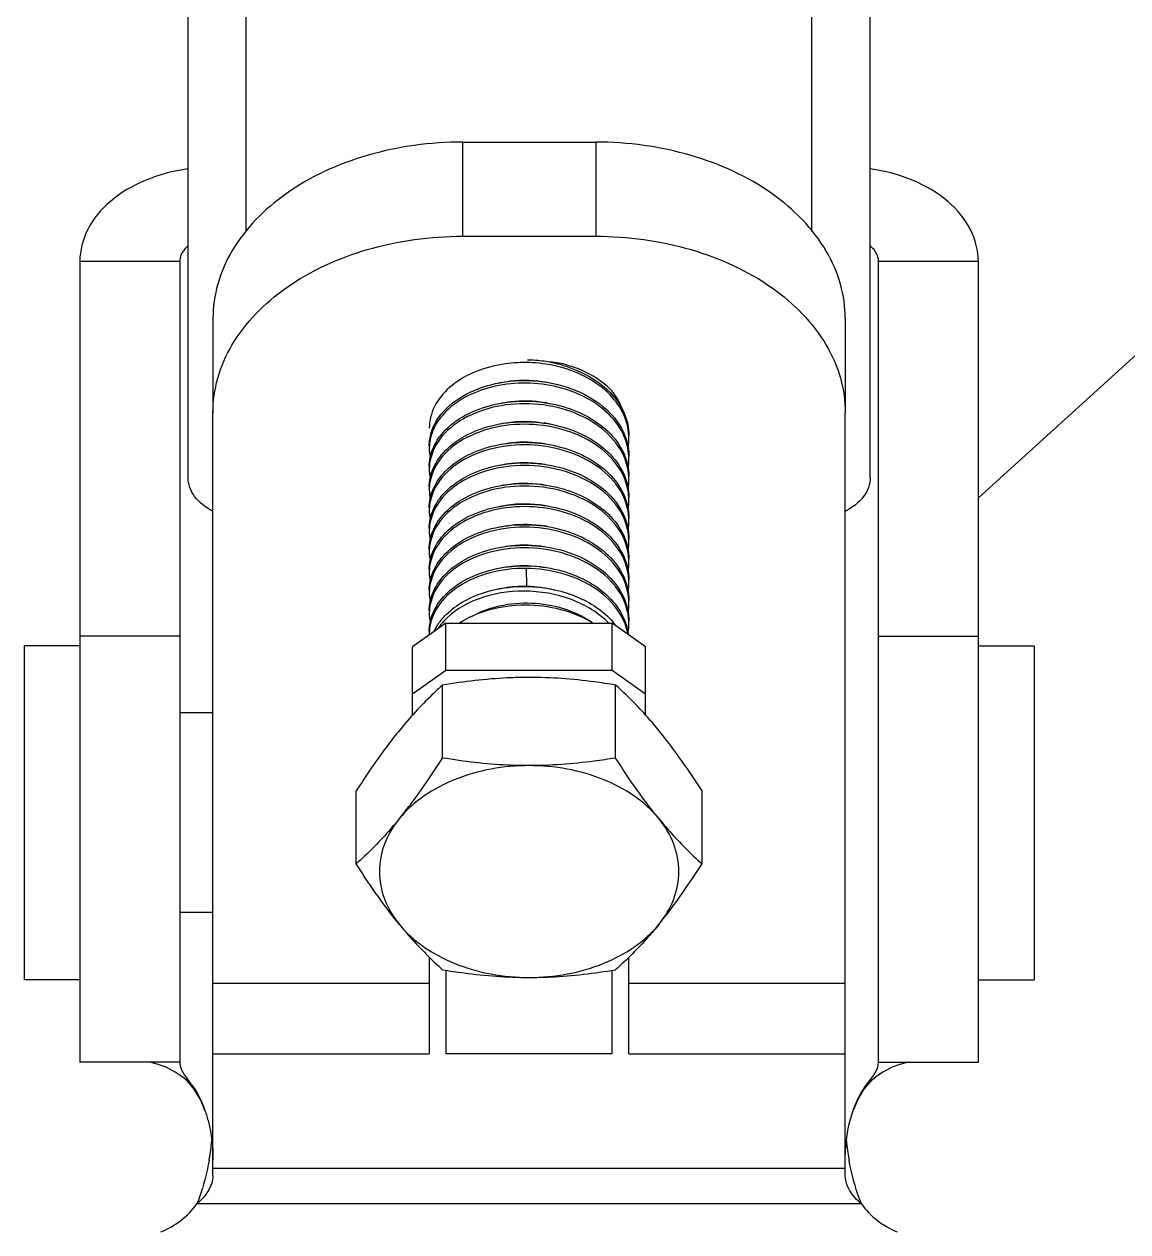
# Model space of a CAD drawing. Extents: x 1031190 to 1725648, y 733081 to 1571294.
# Drawn here: x 1136659 to 1137250, y 1228473 to 1229119 of the extents above; entities that cross this region are included whole.
import ezdxf

# ---------------------------------------------------------------- set-up
doc = ezdxf.new("R2010")
doc.units = 0
doc.header["$LTSCALE"] = 1000
doc.header["$MEASUREMENT"] = 0
doc.layers.add('W_DIM', color=4, linetype='Continuous')
doc.styles.get("Standard").update_dxf_attribs({"font": 'gbenor.shx', "bigfont": 'gbcbig.shx'})
doc.dimstyles.get("Standard").update_dxf_attribs({"dimtxt": 0.18, "dimasz": 0.18, "dimexe": 0.18, "dimexo": 0.0625, "dimgap": 0.09, "dimtad": 0, "dimtih": 1, "dimtoh": 1, "dimdec": 4, "dimzin": 0, "dimdsep": 46, "dimtxsty": 'Standard', "dimcen": 0.09, "dimadec": 0, "dimazin": 0, "dimtfac": 1, "dimtdec": 4, "dimtofl": 0, "dimtmove": 0, "dimatfit": 3, "dimfxl": 0, "dimtolj": 1, "dimtzin": 0, "dimarcsym": 0})

msp = doc.modelspace()

# ---------------------------------------------------------------- linework, layer by layer
at = {"linetype": 'Continuous'}
for p, q in [((1136747.08, 1228876.37), (1136747.08, 1231673.03)), ((1137111.87, 1228876.37), (1137111.87, 1231673.03)), ((1136778.22, 1229007.89), (1136778.22, 1231363.54)), ((1137080.73, 1229007.89), (1137080.73, 1231363.54)), ((1136893.89, 1229055.67), (1136893.89, 1229005.34)), ((1136893.89, 1229055.67), (1136965.07, 1229055.67)), ((1136965.07, 1229055.67), (1136965.07, 1229005.34)), ((1136893.89, 1229005.34), (1136965.07, 1229005.34)), ((1136689.24, 1228991.87), (1136689.24, 1228563.6)), ((1136742.63, 1228991.87), (1136689.24, 1228991.87)), ((1136742.63, 1228991.87), (1136742.63, 1228563.6)), ((1137116.32, 1228563.6), (1137116.32, 1228991.87)), ((1137169.71, 1228991.87), (1137116.32, 1228991.87)), ((1137169.71, 1228563.6), (1137169.71, 1228991.87)), ((1136760.42, 1228961.3), (1136760.42, 1228910.97)), ((1137098.53, 1228961.3), (1137098.53, 1228910.97)), ((1136972.72, 1228921.87), (1136972.79, 1228921.8)), ((1136760.42, 1228502.97), (1136760.42, 1228910.97)), ((1137098.53, 1228502.97), (1137098.53, 1228910.97)), ((1136927.9, 1228827.7), (1136928.15, 1228818.27)), ((1136928.15, 1228818.27), (1136928.15, 1228818.06)), ((1136884.99, 1228798.43), (1136867.19, 1228785.85)), ((1136884.99, 1228773.26), (1136884.99, 1228798.43)), ((1136884.99, 1228798.43), (1136973.96, 1228798.43)), ((1136973.96, 1228773.26), (1136973.96, 1228798.43)), ((1136991.76, 1228785.85), (1136973.96, 1228798.43)), ((1136742.63, 1228791.43), (1136689.24, 1228791.43)), ((1137116.32, 1228791.43), (1137169.71, 1228791.43)), ((1136689.24, 1228786.37), (1136659.45, 1228786.37)), ((1136867.19, 1228749.3), (1136867.19, 1228785.85)), ((1136991.76, 1228749.3), (1136991.76, 1228785.85)), ((1137169.71, 1228786.37), (1137199.5, 1228786.37)), ((1136867.19, 1228760.68), (1136884.99, 1228773.26)), ((1136884.99, 1228773.26), (1136973.96, 1228773.26)), ((1136973.96, 1228773.26), (1136991.76, 1228760.68)), ((1136883.24, 1228726.31), (1136883.24, 1228765.33)), ((1136975.71, 1228726.31), (1136975.71, 1228765.33)), ((1136760.42, 1228750.44), (1136742.63, 1228750.44)), ((1136837.01, 1228669.69), (1136837.01, 1228708.7)), ((1137021.94, 1228669.69), (1137021.94, 1228708.7)), ((1136760.42, 1228643.67), (1136742.63, 1228643.67)), ((1136876.09, 1228619.8), (1136876.09, 1228568.04)), ((1136982.86, 1228568.05), (1136982.86, 1228619.8)), ((1136689.24, 1228607.74), (1136659.45, 1228607.74)), ((1136884.99, 1228612.8), (1136884.99, 1228568.07)), ((1136973.96, 1228568.07), (1136973.96, 1228612.81)), ((1137169.71, 1228607.74), (1137199.5, 1228607.74)), ((1136760.42, 1228605.83), (1136876.09, 1228605.83)), ((1136982.86, 1228605.83), (1137098.53, 1228605.83)), ((1136742.63, 1228563.6), (1136689.24, 1228563.6)), ((1136760.42, 1228568.05), (1136876.09, 1228568.05)), ((1136973.96, 1228568.07), (1136884.99, 1228568.07)), ((1136982.86, 1228568.05), (1137098.53, 1228568.05)), ((1137116.32, 1228563.6), (1137169.71, 1228563.6)), ((1136748.31, 1228552.6), (1136744.29, 1228555.65)), ((1137110.65, 1228552.6), (1137114.66, 1228555.65)), ((1137098.53, 1228506.73), (1136760.42, 1228506.73)), ((1137107.14, 1228487.85), (1136751.81, 1228487.85))]:
    msp.add_line(p, q, dxfattribs=at)
for p, q in [((1136659.45, 1228786.37), (1136659.45, 1228607.74)), ((1137199.5, 1228786.37), (1137199.5, 1228607.74))]:
    msp.add_line(p, q)
for points in [[(1136744.29, 1228555.65), (1136740.27, 1228558.38), (1136735.39, 1228560.92), (1136731.18, 1228562.5), (1136728.01, 1228563.3), (1136726.11, 1228563.57), (1136725.64, 1228563.6)], [(1137133.31, 1228563.6), (1137132.84, 1228563.57), (1137130.95, 1228563.3), (1137127.77, 1228562.5), (1137123.56, 1228560.92), (1137118.68, 1228558.38), (1137114.66, 1228555.65)], [(1136756.15, 1228537.85), (1136753.87, 1228543.33), (1136750.38, 1228549.23), (1136746.75, 1228553.5), (1136744.3, 1228555.64)], [(1137114.65, 1228555.64), (1137112.16, 1228553.46), (1137108.54, 1228549.19), (1137105.07, 1228543.31), (1137102.8, 1228537.85)]]:
    msp.add_lwpolyline(points, dxfattribs=at)
for centre, radius, start, end in [((1136926.82, 1228865.11), 72.69, 94.12569, 99.40267), ((1136927, 1228862.65), 75.15, 88.10633, 94.13058), ((1136927, 1228863.86), 75.31, 88.0532, 88.71813), ((1136927, 1228862.38), 75.43, 87.99871, 88.11338), ((1136927.01, 1228863.85), 75.33, 81.1719, 88.06144), ((1136927.07, 1228863.11), 74.69, 77.29929, 88.02789), ((1136927.47, 1228866.67), 72.47, 74.33037, 81.18694), ((1136933.25, 1228865.66), 72.8, 78.61656, 85.81395), ((1136928.11, 1228869.11), 69.95, 74.0044, 74.29492), ((1136927.22, 1228855.26), 62.1, 79.01309, 80.00675), ((1136927.24, 1228844.36), 61.99, 77.8843, 80.31948), ((1136953.69, 1228897.26), 29.17, 0.00154, 2.66813), ((1136900.33, 1228891.76), 24.24, 176.79498, 179.99776), ((1136900.68, 1228891.78), 24.59, 180.04808, 191.33884), ((1136953.37, 1228897.28), 29.49, 350.57514, 359.97128), ((1136953.37, 1228886.27), 29.49, 350.5247, 359.97091), ((1136953.69, 1228886.25), 29.17, 0.00154, 2.66775), ((1136900.33, 1228880.75), 24.24, 176.79547, 179.99775), ((1136900.69, 1228880.77), 24.6, 180.0489, 191.4175), ((1136953.37, 1228875.26), 29.49, 350.47779, 359.97076), ((1136953.69, 1228875.24), 29.17, 0.00154, 2.66767), ((1136900.33, 1228869.74), 24.24, 176.795, 179.99774), ((1136900.72, 1228869.76), 24.62, 180.05231, 192.14934), ((1136953.69, 1228864.23), 29.17, 0.00154, 2.66804), ((1136900.33, 1228858.73), 24.24, 176.79543, 179.99775), ((1136900.69, 1228858.75), 24.6, 180.04853, 191.38358), ((1136953.37, 1228864.25), 29.49, 350.55933, 359.97117), ((1136953.37, 1228853.24), 29.49, 350.51432, 359.97082), ((1136953.69, 1228853.22), 29.17, 0.00154, 2.6677), ((1136900.33, 1228847.72), 24.24, 176.79542, 179.99774), ((1136900.69, 1228847.74), 24.6, 180.04877, 191.40188), ((1136927.21, 1228789.16), 62.13, 78.78771, 80.256), ((1136953.37, 1228842.23), 29.49, 350.55499, 359.97114), ((1136953.69, 1228842.21), 29.17, 0.00153, 2.66784), ((1136900.33, 1228836.71), 24.24, 176.7949, 179.99774), ((1136900.68, 1228836.73), 24.59, 180.04815, 191.34656), ((1136900.33, 1228825.7), 24.24, 176.7955, 179.99775), ((1136953.36, 1228831.22), 29.5, 350.3354, 359.96948), ((1136953.69, 1228831.2), 29.17, 0.00154, 2.66796), ((1136900.69, 1228825.72), 24.6, 180.04847, 191.36983), ((1136953.37, 1228820.21), 29.49, 350.49826, 359.97077), ((1136953.69, 1228820.19), 29.17, 0.00154, 2.66766), ((1136900.33, 1228814.69), 24.24, 176.79531, 179.99774), ((1136900.69, 1228814.71), 24.6, 180.0486, 191.38893), ((1136927, 1228755.04), 63.25, 88.96287, 89.19864), ((1136927, 1228742.8), 75.27, 89.13991, 89.31671), ((1136953.37, 1228809.2), 29.49, 350.57751, 359.9713), ((1136953.69, 1228809.18), 29.17, 0.00153, 2.66808), ((1136900.33, 1228803.68), 24.24, 176.79481, 179.99775), ((1136900.68, 1228803.7), 24.59, 180.04798, 191.3296), ((1136944.02, 1228772.75), 40.12, 37.51951, 40.62392), ((1136953.37, 1228798.19), 29.49, 350.53849, 359.97102), ((1136953.69, 1228798.17), 29.17, 0.00154, 2.66785), ((1136900.33, 1228792.67), 24.24, 176.79416, 179.99777), ((1136900.27, 1228792.67), 24.18, 180.00024, 181.15233), ((1136771.76, 1228574.42), 31.91, 213.78825, 214.18873), ((1137087.19, 1228574.42), 31.91, 325.81127, 326.21175), ((1136626.17, 1228535.03), 134.32, 350.02794, 354.2434), ((1137232.77, 1228535.02), 134.31, 185.75095, 189.97214), ((1136624.69, 1228535.25), 135.82, 349.72994, 350.04434), ((1137234.26, 1228535.25), 135.82, 189.95566, 190.27006), ((1136715.94, 1228514.16), 44.49, 292.02431, 323.74846), ((1137143.02, 1228514.16), 44.49, 216.25154, 247.97569)]:
    msp.add_arc(centre, radius, start, end, dxfattribs=at)
for points, knots in [([(1136893.89, 1229055.67), (1136876.69, 1229055.67), (1136843.33, 1229051.15), (1136799.64, 1229031.51), (1136773.01, 1229004.86), (1136762.22, 1228980.18), (1136760.42, 1228967.5), (1136760.42, 1228961.3)], [0, 0, 0, 0, 0.287429, 0.554303, 0.789052, 0.896403, 1, 1, 1, 1]), ([(1137098.53, 1228961.3), (1137098.53, 1228967.5), (1137096.73, 1228980.18), (1137085.94, 1229004.86), (1137059.31, 1229031.51), (1137015.62, 1229051.15), (1136982.26, 1229055.67), (1136965.07, 1229055.67)], [0, 0, 0, 0, 0.103597, 0.210948, 0.445697, 0.712571, 1, 1, 1, 1]), ([(1136747.05, 1229041.3), (1136739.22, 1229040.24), (1136724.38, 1229036.4), (1136705.46, 1229025.39), (1136692.49, 1229010.14), (1136689.24, 1228997.72), (1136689.24, 1228991.87)], [0, 0, 0, 0, 0.287892, 0.552013, 0.786654, 1, 1, 1, 1]), ([(1137169.71, 1228991.87), (1137169.71, 1228997.72), (1137166.46, 1229010.14), (1137153.49, 1229025.39), (1137134.57, 1229036.4), (1137119.73, 1229040.24), (1137111.9, 1229041.3)], [0, 0, 0, 0, 0.213346, 0.447987, 0.712108, 1, 1, 1, 1]), ([(1136760.42, 1228910.97), (1136760.42, 1228917.17), (1136762.22, 1228929.85), (1136773.01, 1228954.53), (1136799.64, 1228981.18), (1136843.33, 1229000.82), (1136876.69, 1229005.34), (1136893.89, 1229005.34)], [0, 0, 0, 0, 0.103597, 0.210948, 0.445697, 0.712571, 1, 1, 1, 1]), ([(1136965.07, 1229005.34), (1136982.26, 1229005.34), (1137015.62, 1229000.82), (1137059.31, 1228981.18), (1137085.94, 1228954.53), (1137096.73, 1228929.85), (1137098.53, 1228917.17), (1137098.53, 1228910.97)], [0, 0, 0, 0, 0.287429, 0.554303, 0.789052, 0.896403, 1, 1, 1, 1]), ([(1136746.99, 1229000.12), (1136746.31, 1228999.57), (1136744.02, 1228997.39), (1136742.63, 1228994.17), (1136742.63, 1228991.87)], [0, 0, 0, 0, 0.274002, 1, 1, 1, 1]), ([(1137116.32, 1228991.87), (1137116.32, 1228992.62), (1137115.92, 1228995.8), (1137113.84, 1228998.59), (1137111.96, 1229000.12)], [0, 0, 0, 0, 0.236834, 1, 1, 1, 1]), ([(1136914.94, 1228936.82), (1136909.6, 1228935.94), (1136899.55, 1228933.08), (1136886.84, 1228925.39), (1136878.23, 1228915.03), (1136876.09, 1228906.69), (1136876.09, 1228902.77)], [0, 0, 0, 0, 0.291651, 0.555731, 0.788679, 1, 1, 1, 1]), ([(1136947.38, 1228936.35), (1136949.87, 1228935.64), (1136959.11, 1228932.43), (1136967.71, 1228927.04), (1136972.72, 1228921.87)], [0, 0, 0, 0, 0.264817, 1, 1, 1, 1]), ([(1136973.67, 1228922.71), (1136972.06, 1228924.39), (1136964.52, 1228931), (1136955.04, 1228935.14), (1136947.62, 1228937.03)], [0, 0, 0, 0, 0.23319, 1, 1, 1, 1]), ([(1136982.83, 1228898.62), (1136982.63, 1228902.85), (1136980.21, 1228911.64), (1136971.49, 1228922.77), (1136958.82, 1228931.3), (1136948.8, 1228934.77), (1136943.49, 1228935.98)], [0, 0, 0, 0, 0.219273, 0.456424, 0.717944, 1, 1, 1, 1]), ([(1136876.09, 1228893.13), (1136876.09, 1228895.5), (1136876.81, 1228900.35), (1136881.16, 1228909.8), (1136891.89, 1228919.86), (1136909.37, 1228927.01), (1136929.57, 1228929.06), (1136949.79, 1228925.64), (1136967.29, 1228917.03), (1136979.67, 1228903.99), (1136982.86, 1228892.85), (1136982.86, 1228887.63)], [0, 0, 0, 0, 0.049449, 0.100956, 0.214949, 0.346477, 0.489675, 0.634208, 0.769827, 0.890789, 1, 1, 1, 1]), ([(1136982.83, 1228887.61), (1136982.63, 1228891.88), (1136980.16, 1228900.76), (1136971.29, 1228911.96), (1136958.41, 1228920.5), (1136942.83, 1228925.78), (1136925.96, 1228927.41), (1136905.06, 1228924.84), (1136890.26, 1228917.53), (1136883.73, 1228910.27)], [0, 0, 0, 0, 0.105385, 0.219488, 0.34542, 0.481197, 0.621395, 0.759049, 1, 1, 1, 1]), ([(1136913.12, 1228926.81), (1136915.2, 1228927.3), (1136923.77, 1228928.8), (1136932.64, 1228928.48), (1136939.07, 1228927.23)], [0, 0, 0, 0, 0.245648, 1, 1, 1, 1]), ([(1136883.51, 1228900.38), (1136890.07, 1228907.82), (1136905.14, 1228915.27), (1136926.38, 1228917.79), (1136943.5, 1228916.01), (1136959.24, 1228910.48), (1136972.1, 1228901.61), (1136980.75, 1228890.02), (1136982.86, 1228880.94), (1136982.86, 1228876.62)], [0, 0, 0, 0, 0.241301, 0.379446, 0.520004, 0.655787, 0.781306, 0.894819, 1, 1, 1, 1]), ([(1136913.61, 1228915.91), (1136915.57, 1228916.35), (1136923.62, 1228917.73), (1136931.93, 1228917.48), (1136937.99, 1228916.42)], [0, 0, 0, 0, 0.245788, 1, 1, 1, 1]), ([(1136972.79, 1228921.8), (1136975.87, 1228918.6), (1136980.95, 1228911.43), (1136982.86, 1228902.77), (1136982.86, 1228898.64)], [0, 0, 0, 0, 0.517736, 1, 1, 1, 1]), ([(1136979.24, 1228913.03), (1136978.94, 1228913.88), (1136977.52, 1228917.34), (1136975.46, 1228920.53), (1136973.67, 1228922.71)], [0, 0, 0, 0, 0.242775, 1, 1, 1, 1]), ([(1136982.83, 1228876.6), (1136982.59, 1228881.73), (1136979.03, 1228892.51), (1136966.64, 1228905.04), (1136949.43, 1228913.32), (1136929.65, 1228916.63), (1136909.88, 1228914.71), (1136892.66, 1228907.85), (1136880.13, 1228896.8), (1136876.39, 1228886.8), (1136876.13, 1228882.1)], [0, 0, 0, 0, 0.109414, 0.230762, 0.366312, 0.510386, 0.653204, 0.784891, 0.899595, 1, 1, 1, 1]), ([(1136883.73, 1228910.27), (1136881.53, 1228907.82), (1136877.9, 1228902.48), (1136876.3, 1228896.17), (1136876.13, 1228893.11)], [0, 0, 0, 0, 0.517722, 1, 1, 1, 1]), ([(1136982.83, 1228865.59), (1136982.59, 1228870.72), (1136979.03, 1228881.5), (1136966.64, 1228894.03), (1136949.43, 1228902.31), (1136929.65, 1228905.62), (1136909.87, 1228903.7), (1136892.65, 1228896.84), (1136880.13, 1228885.79), (1136876.39, 1228875.79), (1136876.13, 1228871.09)], [0, 0, 0, 0, 0.10941, 0.230759, 0.36631, 0.510388, 0.653211, 0.784896, 0.899598, 1, 1, 1, 1]), ([(1136883.51, 1228889.38), (1136890.08, 1228896.81), (1136905.15, 1228904.26), (1136926.38, 1228906.78), (1136943.51, 1228905), (1136959.24, 1228899.47), (1136972.1, 1228890.6), (1136980.75, 1228879.01), (1136982.86, 1228869.93), (1136982.86, 1228865.61)], [0, 0, 0, 0, 0.241321, 0.379464, 0.520018, 0.655795, 0.781306, 0.894819, 1, 1, 1, 1]), ([(1136914.22, 1228905.04), (1136916.1, 1228905.44), (1136923.85, 1228906.69), (1136931.83, 1228906.46), (1136937.66, 1228905.46)], [0, 0, 0, 0, 0.246058, 1, 1, 1, 1]), ([(1136876.09, 1228882.12), (1136876.09, 1228885.34), (1136877.48, 1228892.08), (1136881.22, 1228897.79), (1136883.51, 1228900.38)], [0, 0, 0, 0, 0.48238, 1, 1, 1, 1]), ([(1136982.83, 1228854.58), (1136982.59, 1228859.71), (1136979.03, 1228870.49), (1136966.64, 1228883.02), (1136949.43, 1228891.3), (1136929.65, 1228894.61), (1136909.87, 1228892.69), (1136892.65, 1228885.83), (1136880.13, 1228874.78), (1136876.39, 1228864.78), (1136876.13, 1228860.08)], [0, 0, 0, 0, 0.109413, 0.230763, 0.366317, 0.51039, 0.65321, 0.784893, 0.899595, 1, 1, 1, 1]), ([(1136883.5, 1228878.36), (1136890.06, 1228885.79), (1136905.13, 1228893.24), (1136926.37, 1228895.77), (1136943.5, 1228893.99), (1136959.23, 1228888.46), (1136972.1, 1228879.59), (1136980.75, 1228868), (1136982.86, 1228858.92), (1136982.86, 1228854.6)], [0, 0, 0, 0, 0.241291, 0.379436, 0.519999, 0.655783, 0.781305, 0.89482, 1, 1, 1, 1]), ([(1136914.39, 1228894.06), (1136916.28, 1228894.46), (1136924.01, 1228895.69), (1136931.98, 1228895.44), (1136937.8, 1228894.43)], [0, 0, 0, 0, 0.246155, 1, 1, 1, 1]), ([(1136876.09, 1228871.11), (1136876.09, 1228874.34), (1136877.48, 1228881.07), (1136881.22, 1228886.79), (1136883.51, 1228889.38)], [0, 0, 0, 0, 0.482371, 1, 1, 1, 1]), ([(1136914.17, 1228883.01), (1136916.09, 1228883.42), (1136923.96, 1228884.69), (1136932.07, 1228884.43), (1136937.98, 1228883.39)], [0, 0, 0, 0, 0.246065, 1, 1, 1, 1]), ([(1136876.09, 1228860.1), (1136876.09, 1228863.32), (1136877.48, 1228870.06), (1136881.22, 1228875.76), (1136883.5, 1228878.36)], [0, 0, 0, 0, 0.482397, 1, 1, 1, 1]), ([(1136982.83, 1228843.57), (1136982.59, 1228848.7), (1136979.03, 1228859.48), (1136966.64, 1228872.01), (1136949.43, 1228880.29), (1136929.65, 1228883.6), (1136909.87, 1228881.68), (1136892.65, 1228874.82), (1136880.13, 1228863.77), (1136876.39, 1228853.77), (1136876.13, 1228849.07)], [0, 0, 0, 0, 0.109413, 0.230762, 0.36631, 0.510386, 0.653205, 0.784893, 0.899595, 1, 1, 1, 1]), ([(1136883.51, 1228867.36), (1136890.08, 1228874.79), (1136905.15, 1228882.24), (1136926.38, 1228884.76), (1136943.51, 1228882.98), (1136959.24, 1228877.45), (1136972.1, 1228868.58), (1136980.75, 1228856.99), (1136982.86, 1228847.91), (1136982.86, 1228843.59)], [0, 0, 0, 0, 0.241314, 0.379459, 0.520012, 0.655791, 0.781307, 0.89482, 1, 1, 1, 1]), ([(1136760.33, 1228858.34), (1136756.59, 1228860.19), (1136750.06, 1228864.96), (1136747.08, 1228872.78), (1136747.08, 1228876.37)], [0, 0, 0, 0, 0.538137, 1, 1, 1, 1]), ([(1136982.83, 1228832.56), (1136982.59, 1228837.69), (1136979.03, 1228848.47), (1136966.64, 1228861), (1136949.43, 1228869.28), (1136929.65, 1228872.59), (1136909.87, 1228870.67), (1136892.65, 1228863.81), (1136880.13, 1228852.76), (1136876.39, 1228842.76), (1136876.13, 1228838.06)], [0, 0, 0, 0, 0.109411, 0.230759, 0.366311, 0.510389, 0.653212, 0.784896, 0.899598, 1, 1, 1, 1]), ([(1136883.51, 1228856.34), (1136890.07, 1228863.78), (1136905.14, 1228871.23), (1136926.38, 1228873.75), (1136943.51, 1228871.97), (1136959.24, 1228866.44), (1136972.1, 1228857.57), (1136980.75, 1228845.98), (1136982.86, 1228836.9), (1136982.86, 1228832.58)], [0, 0, 0, 0, 0.241312, 0.379455, 0.520012, 0.655791, 0.781305, 0.89482, 1, 1, 1, 1]), ([(1136912.76, 1228871.67), (1136914.82, 1228872.17), (1136923.34, 1228873.73), (1136932.18, 1228873.46), (1136938.6, 1228872.27)], [0, 0, 0, 0, 0.2454, 1, 1, 1, 1]), ([(1137111.87, 1228876.37), (1137111.87, 1228872.78), (1137108.89, 1228864.96), (1137102.36, 1228860.19), (1137098.62, 1228858.34)], [0, 0, 0, 0, 0.461863, 1, 1, 1, 1]), ([(1136876.09, 1228849.09), (1136876.09, 1228852.32), (1136877.48, 1228859.05), (1136881.22, 1228864.77), (1136883.51, 1228867.36)], [0, 0, 0, 0, 0.482371, 1, 1, 1, 1]), ([(1136982.83, 1228821.55), (1136982.59, 1228826.68), (1136979.03, 1228837.46), (1136966.64, 1228849.99), (1136949.43, 1228858.27), (1136929.65, 1228861.58), (1136909.87, 1228859.66), (1136892.65, 1228852.8), (1136880.13, 1228841.75), (1136876.39, 1228831.75), (1136876.13, 1228827.05)], [0, 0, 0, 0, 0.109414, 0.230763, 0.366316, 0.510389, 0.653208, 0.784892, 0.899594, 1, 1, 1, 1]), ([(1136883.5, 1228845.33), (1136890.07, 1228852.76), (1136905.13, 1228860.21), (1136926.37, 1228862.74), (1136943.5, 1228860.96), (1136959.23, 1228855.43), (1136972.1, 1228846.56), (1136980.75, 1228834.97), (1136982.86, 1228825.89), (1136982.86, 1228821.57)], [0, 0, 0, 0, 0.24129, 0.379435, 0.519998, 0.655783, 0.781305, 0.89482, 1, 1, 1, 1]), ([(1136913.21, 1228860.77), (1136915.37, 1228861.27), (1136924.24, 1228862.8), (1136933.45, 1228862.37), (1136940.08, 1228860.96)], [0, 0, 0, 0, 0.245825, 1, 1, 1, 1]), ([(1136876.09, 1228838.08), (1136876.09, 1228841.3), (1136877.48, 1228848.04), (1136881.22, 1228853.75), (1136883.51, 1228856.34)], [0, 0, 0, 0, 0.482382, 1, 1, 1, 1]), ([(1136982.83, 1228810.54), (1136982.59, 1228815.67), (1136979.03, 1228826.45), (1136966.64, 1228838.97), (1136949.43, 1228847.26), (1136929.65, 1228850.57), (1136909.87, 1228848.65), (1136892.65, 1228841.79), (1136880.13, 1228830.74), (1136876.39, 1228820.74), (1136876.13, 1228816.04)], [0, 0, 0, 0, 0.109411, 0.23076, 0.366309, 0.510386, 0.653207, 0.784895, 0.899597, 1, 1, 1, 1]), ([(1136883.51, 1228834.33), (1136890.08, 1228841.76), (1136905.15, 1228849.21), (1136926.38, 1228851.73), (1136943.51, 1228849.95), (1136959.24, 1228844.42), (1136972.1, 1228835.55), (1136980.75, 1228823.96), (1136982.86, 1228814.88), (1136982.86, 1228810.56)], [0, 0, 0, 0, 0.241317, 0.379461, 0.520014, 0.655792, 0.781306, 0.894819, 1, 1, 1, 1]), ([(1136913.82, 1228849.9), (1136915.74, 1228850.32), (1136923.63, 1228851.65), (1136931.78, 1228851.42), (1136937.73, 1228850.4)], [0, 0, 0, 0, 0.245865, 1, 1, 1, 1]), ([(1136876.09, 1228827.07), (1136876.09, 1228830.29), (1136877.48, 1228837.03), (1136881.22, 1228842.73), (1136883.5, 1228845.33)], [0, 0, 0, 0, 0.482394, 1, 1, 1, 1]), ([(1136883.51, 1228823.31), (1136890.07, 1228830.75), (1136905.14, 1228838.2), (1136926.37, 1228840.72), (1136943.5, 1228838.94), (1136959.24, 1228833.41), (1136972.1, 1228824.54), (1136980.75, 1228812.95), (1136982.86, 1228803.87), (1136982.86, 1228799.55)], [0, 0, 0, 0, 0.241302, 0.379446, 0.520006, 0.655788, 0.781304, 0.89482, 1, 1, 1, 1]), ([(1136914.28, 1228838.99), (1136916.17, 1228839.39), (1136923.93, 1228840.64), (1136931.92, 1228840.39), (1136937.76, 1228839.39)], [0, 0, 0, 0, 0.246098, 1, 1, 1, 1]), ([(1136876.09, 1228816.06), (1136876.09, 1228819.29), (1136877.48, 1228826.02), (1136881.22, 1228831.74), (1136883.51, 1228834.33)], [0, 0, 0, 0, 0.48237, 1, 1, 1, 1]), ([(1136982.83, 1228799.53), (1136982.59, 1228804.66), (1136979.03, 1228815.44), (1136966.64, 1228827.96), (1136949.43, 1228836.25), (1136929.65, 1228839.56), (1136909.87, 1228837.64), (1136892.65, 1228830.78), (1136880.13, 1228819.73), (1136876.39, 1228809.73), (1136876.13, 1228805.03)], [0, 0, 0, 0, 0.109411, 0.23076, 0.366314, 0.510391, 0.653213, 0.784895, 0.899597, 1, 1, 1, 1]), ([(1136927.9, 1228827.7), (1136921.36, 1228827.78), (1136908.71, 1228826.31), (1136892.03, 1228819.35), (1136879.97, 1228808.39), (1136876.39, 1228798.63), (1136876.13, 1228794.02)], [0, 0, 0, 0, 0.291821, 0.560232, 0.794326, 1, 1, 1, 1]), ([(1136883.5, 1228812.3), (1136889.8, 1228819.43), (1136904.07, 1228826.74), (1136924.39, 1228829.63), (1136940.93, 1228828.41), (1136956.4, 1228823.68), (1136969.46, 1228815.76), (1136978.87, 1228805.22), (1136982.03, 1228796.67), (1136982.59, 1228792.48)], [0, 0, 0, 0, 0.238806, 0.375378, 0.515068, 0.651187, 0.778286, 0.893865, 1, 1, 1, 1]), ([(1136914.37, 1228828), (1136916.25, 1228828.4), (1136923.98, 1228829.63), (1136931.95, 1228829.38), (1136937.76, 1228828.38)], [0, 0, 0, 0, 0.24614, 1, 1, 1, 1]), ([(1136982.34, 1228792.62), (1136981.4, 1228797.53), (1136976.71, 1228807.45), (1136963.87, 1228818.64), (1136946.98, 1228825.87), (1136934.35, 1228827.62), (1136927.9, 1228827.7)], [0, 0, 0, 0, 0.215857, 0.456017, 0.721227, 1, 1, 1, 1]), ([(1136876.09, 1228805.05), (1136876.09, 1228808.27), (1136877.48, 1228815.01), (1136881.22, 1228820.72), (1136883.51, 1228823.31)], [0, 0, 0, 0, 0.482394, 1, 1, 1, 1]), ([(1136883.49, 1228801.28), (1136885.88, 1228803.98), (1136898.36, 1228814.44), (1136915.41, 1228818.21), (1136927.9, 1228818.06)], [0, 0, 0, 0, 0.224306, 1, 1, 1, 1]), ([(1136972.07, 1228798.5), (1136966.52, 1228804.07), (1136951.87, 1228812.71), (1136927.05, 1228816.93), (1136902.79, 1228813.17), (1136888.81, 1228804.88), (1136883.9, 1228799.54)], [0, 0, 0, 0, 0.245715, 0.512956, 0.773315, 1, 1, 1, 1]), ([(1136912.69, 1228816.61), (1136913.91, 1228816.9), (1136918.91, 1228817.94), (1136924.04, 1228818.33), (1136927.89, 1228818.28)], [0, 0, 0, 0, 0.245441, 1, 1, 1, 1]), ([(1136928.13, 1228818.06), (1136937.11, 1228817.92), (1136954.27, 1228814.72), (1136969.2, 1228805.02), (1136974.47, 1228798.87)], [0, 0, 0, 0, 0.525716, 1, 1, 1, 1]), ([(1136876.09, 1228794.04), (1136876.09, 1228797.26), (1136877.48, 1228804), (1136881.22, 1228809.71), (1136883.5, 1228812.3)], [0, 0, 0, 0, 0.482388, 1, 1, 1, 1]), ([(1136892.2, 1228798.53), (1136897.15, 1228801.76), (1136908.72, 1228806.63), (1136933.46, 1228809.79), (1136953.1, 1228805.07), (1136963.73, 1228798.43)], [0, 0, 0, 0, 0.237857, 0.495496, 1, 1, 1, 1]), ([(1136898.69, 1228801.96), (1136903.3, 1228804.64), (1136913.93, 1228808.52), (1136936.22, 1228810.38), (1136953.61, 1228805.4), (1136962.82, 1228799.06)], [0, 0, 0, 0, 0.239537, 0.497847, 1, 1, 1, 1]), ([(1136878.67, 1228794.07), (1136878.97, 1228794.7), (1136880.32, 1228797.27), (1136882.04, 1228799.63), (1136883.49, 1228801.28)], [0, 0, 0, 0, 0.243018, 1, 1, 1, 1]), ([(1136929.48, 1228769.41), (1136925.59, 1228769.41), (1136910.1, 1228769.04), (1136894.68, 1228767.21), (1136883.24, 1228765.33)], [0, 0, 0, 0, 0.251248, 1, 1, 1, 1]), ([(1136975.71, 1228765.33), (1136971.91, 1228765.95), (1136956.6, 1228768.25), (1136941.11, 1228769.41), (1136929.48, 1228769.41)], [0, 0, 0, 0, 0.248681, 1, 1, 1, 1]), ([(1136883.24, 1228765.33), (1136881.31, 1228763.6), (1136873.11, 1228756.01), (1136865.55, 1228747.74), (1136860.13, 1228741.1)], [0, 0, 0, 0, 0.2325, 1, 1, 1, 1]), ([(1136998.82, 1228741.1), (1136996.93, 1228743.43), (1136989.7, 1228751.95), (1136981.79, 1228759.88), (1136975.71, 1228765.33)], [0, 0, 0, 0, 0.268858, 1, 1, 1, 1]), ([(1136860.13, 1228741.1), (1136858.14, 1228738.66), (1136849.95, 1228728.22), (1136842.49, 1228717.22), (1136837.01, 1228708.7)], [0, 0, 0, 0, 0.237123, 1, 1, 1, 1]), ([(1137021.94, 1228708.7), (1137020.07, 1228711.62), (1137012.79, 1228722.71), (1137005.02, 1228733.51), (1136998.82, 1228741.1)], [0, 0, 0, 0, 0.261287, 1, 1, 1, 1]), ([(1136860.13, 1228693.91), (1136862.12, 1228696.35), (1136870.31, 1228706.8), (1136877.77, 1228717.8), (1136883.24, 1228726.31)], [0, 0, 0, 0, 0.237123, 1, 1, 1, 1]), ([(1136929.48, 1228722.23), (1136925.59, 1228722.23), (1136910.1, 1228722.6), (1136894.68, 1228724.42), (1136883.24, 1228726.31)], [0, 0, 0, 0, 0.251248, 1, 1, 1, 1]), ([(1136975.71, 1228726.31), (1136971.91, 1228725.68), (1136956.6, 1228723.39), (1136941.11, 1228722.23), (1136929.48, 1228722.23)], [0, 0, 0, 0, 0.248681, 1, 1, 1, 1]), ([(1136998.82, 1228693.91), (1136996.83, 1228696.35), (1136988.65, 1228706.8), (1136981.19, 1228717.8), (1136975.71, 1228726.31)], [0, 0, 0, 0, 0.237123, 1, 1, 1, 1]), ([(1136929.48, 1228722.23), (1136915.89, 1228722.23), (1136890.13, 1228717.8), (1136867.69, 1228703.18), (1136860.13, 1228693.91)], [0, 0, 0, 0, 0.531659, 1, 1, 1, 1]), ([(1136998.82, 1228693.91), (1136991.26, 1228703.18), (1136968.83, 1228717.8), (1136943.06, 1228722.23), (1136929.48, 1228722.23)], [0, 0, 0, 0, 0.468341, 1, 1, 1, 1]), ([(1136860.13, 1228693.91), (1136858.23, 1228691.59), (1136851, 1228683.07), (1136843.09, 1228675.13), (1136837.01, 1228669.69)], [0, 0, 0, 0, 0.268858, 1, 1, 1, 1]), ([(1136860.13, 1228693.91), (1136856.79, 1228689.83), (1136851.38, 1228680.88), (1136848.44, 1228665.6), (1136851.38, 1228650.32), (1136856.79, 1228641.38), (1136860.13, 1228637.29)], [0, 0, 0, 0, 0.257487, 0.5, 0.742513, 1, 1, 1, 1]), ([(1136998.82, 1228693.91), (1137000.72, 1228691.59), (1137007.95, 1228683.07), (1137015.86, 1228675.13), (1137021.94, 1228669.69)], [0, 0, 0, 0, 0.268858, 1, 1, 1, 1]), ([(1136998.82, 1228637.29), (1137002.16, 1228641.38), (1137007.57, 1228650.32), (1137010.51, 1228665.6), (1137007.57, 1228680.88), (1137002.16, 1228689.83), (1136998.82, 1228693.91)], [0, 0, 0, 0, 0.257487, 0.5, 0.742513, 1, 1, 1, 1]), ([(1136860.13, 1228637.29), (1136858.14, 1228639.73), (1136849.95, 1228650.17), (1136842.49, 1228661.17), (1136837.01, 1228669.69)], [0, 0, 0, 0, 0.237123, 1, 1, 1, 1]), ([(1136998.82, 1228637.29), (1137000.81, 1228639.73), (1137009, 1228650.17), (1137016.46, 1228661.17), (1137021.94, 1228669.69)], [0, 0, 0, 0, 0.237123, 1, 1, 1, 1]), ([(1136860.13, 1228637.29), (1136862.03, 1228634.96), (1136869.25, 1228626.44), (1136877.16, 1228618.51), (1136883.24, 1228613.06)], [0, 0, 0, 0, 0.268858, 1, 1, 1, 1]), ([(1136860.13, 1228637.29), (1136867.69, 1228628.02), (1136890.13, 1228613.4), (1136915.89, 1228608.98), (1136929.48, 1228608.98)], [0, 0, 0, 0, 0.468341, 1, 1, 1, 1]), ([(1136929.48, 1228608.98), (1136943.06, 1228608.98), (1136968.83, 1228613.4), (1136991.26, 1228628.02), (1136998.82, 1228637.29)], [0, 0, 0, 0, 0.531659, 1, 1, 1, 1]), ([(1136998.82, 1228637.29), (1136996.93, 1228634.96), (1136989.7, 1228626.44), (1136981.79, 1228618.51), (1136975.71, 1228613.06)], [0, 0, 0, 0, 0.268858, 1, 1, 1, 1]), ([(1136883.24, 1228613.06), (1136887.04, 1228612.44), (1136902.35, 1228610.14), (1136917.85, 1228608.98), (1136929.48, 1228608.98)], [0, 0, 0, 0, 0.248681, 1, 1, 1, 1]), ([(1136929.48, 1228608.98), (1136933.37, 1228608.98), (1136948.85, 1228609.35), (1136964.27, 1228611.18), (1136975.71, 1228613.06)], [0, 0, 0, 0, 0.251248, 1, 1, 1, 1]), ([(1136742.63, 1228563.6), (1136742.63, 1228563.04), (1136742.9, 1228560.55), (1136744.16, 1228558.28), (1136745.23, 1228556.68)], [0, 0, 0, 0, 0.222245, 1, 1, 1, 1]), ([(1137113.72, 1228556.68), (1137114.12, 1228557.27), (1137115.43, 1228559.37), (1137116.32, 1228561.83), (1137116.32, 1228563.6)], [0, 0, 0, 0, 0.289589, 1, 1, 1, 1]), ([(1136745.36, 1228556.49), (1136745.57, 1228556.18), (1136746.51, 1228554.85), (1136747.52, 1228553.57), (1136748.31, 1228552.6)], [0, 0, 0, 0, 0.231104, 1, 1, 1, 1]), ([(1137110.65, 1228552.6), (1137110.92, 1228552.94), (1137111.94, 1228554.21), (1137112.93, 1228555.51), (1137113.59, 1228556.49)], [0, 0, 0, 0, 0.26918, 1, 1, 1, 1]), ([(1136748.31, 1228552.6), (1136749.05, 1228551.69), (1136752.32, 1228547.16), (1136754.69, 1228542.01), (1136756.15, 1228537.85)], [0, 0, 0, 0, 0.210146, 1, 1, 1, 1]), ([(1137102.8, 1228537.85), (1137103.33, 1228539.35), (1137105.36, 1228544.55), (1137108.13, 1228549.5), (1137110.65, 1228552.6)], [0, 0, 0, 0, 0.285604, 1, 1, 1, 1]), ([(1136756.15, 1228537.85), (1136756.86, 1228535.83), (1136759.4, 1228527.26), (1136760.42, 1228518.27), (1136760.42, 1228511.48)], [0, 0, 0, 0, 0.239548, 1, 1, 1, 1]), ([(1137098.53, 1228511.48), (1137098.53, 1228513.78), (1137098.88, 1228522.7), (1137100.61, 1228531.59), (1137102.8, 1228537.85)], [0, 0, 0, 0, 0.257456, 1, 1, 1, 1]), ([(1136758.33, 1228511.03), (1136757.97, 1228509.02), (1136756.36, 1228501.15), (1136754.03, 1228493.41), (1136751.81, 1228487.85)], [0, 0, 0, 0, 0.255037, 1, 1, 1, 1]), ([(1137107.14, 1228487.85), (1137106.42, 1228489.66), (1137103.66, 1228497.21), (1137101.7, 1228505.05), (1137100.62, 1228511.03)], [0, 0, 0, 0, 0.242689, 1, 1, 1, 1]), ([(1136760.42, 1228502.97), (1136760.42, 1228501.61), (1136759.34, 1228495.7), (1136755.3, 1228490.76), (1136751.81, 1228487.85)], [0, 0, 0, 0, 0.231026, 1, 1, 1, 1]), ([(1137107.14, 1228487.85), (1137105.94, 1228488.86), (1137101.73, 1228492.89), (1137098.53, 1228498.65), (1137098.53, 1228502.97)], [0, 0, 0, 0, 0.266, 1, 1, 1, 1])]:
    msp.add_open_spline(points, degree=3, knots=knots, dxfattribs=at)
for points in [[(1136928.15, 1228818.27), (1136933.26, 1228818.18), (1136938.39, 1228817.47), (1136943.33, 1228816.15)], [(1136883.9, 1228799.54), (1136882.78, 1228798.33), (1136881.74, 1228797.03), (1136880.81, 1228795.66)]]:
    msp.add_open_spline(points, degree=3, dxfattribs=at)

# ---------------------------------------------------------------- leaders
at = {"layer": 'W_DIM', "color": 7}
msp.add_leader([(1137169.71, 1228865.4), (1138265.51, 1229860.62)], dimstyle='Standard', override={"dimgap": 20}, dxfattribs=at)

doc.saveas('drawing.dxf')
